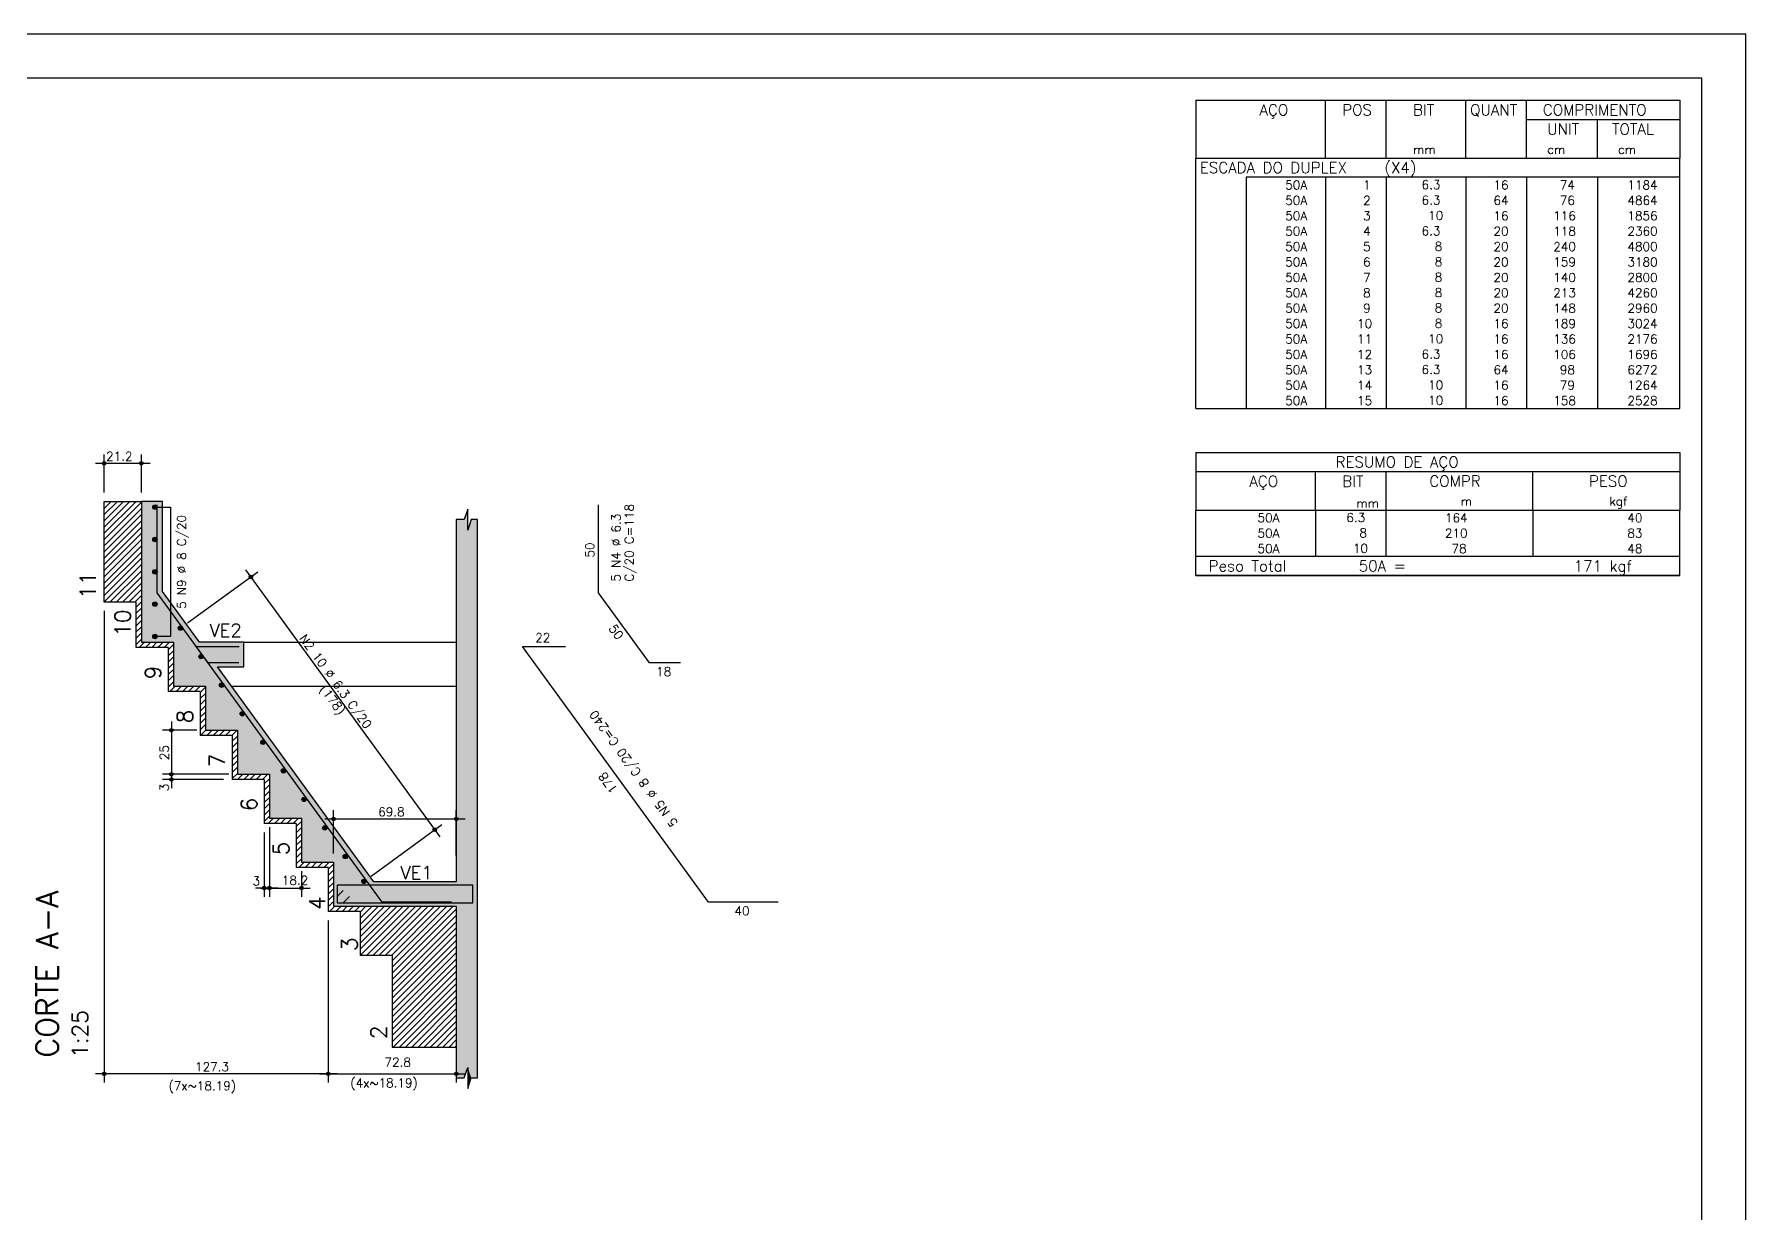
# Model space of a CAD drawing. Extents: x 0 to 84.1, y 0 to 59.4.
# Drawn here: x 45.21 to 84.1, y 32.62 to 59.4 of the extents above; entities that cross this region are included whole.
import ezdxf

# ---------------------------------------------------------------- set-up
doc = ezdxf.new("R2010")
doc.units = 0
doc.header["$MEASUREMENT"] = 0
for name, color, linetype in [('ARQ_FOLHA', 7, 'CONTINUOUS'), ('PENA_01', 1, 'CONTINUOUS'), ('PENA_02', 2, 'CONTINUOUS'), ('PENA_03', 3, 'CONTINUOUS'), ('PENA_05', 5, 'CONTINUOUS'), ('PENA_10', 253, 'CONTINUOUS')]:
    doc.layers.add(name, color=color, linetype=linetype)
doc.styles.get("Standard").update_dxf_attribs({"font": 'ROMANS.SHX'})

msp = doc.modelspace()

# ---------------------------------------------------------------- linework, layer by layer
at = {"layer": 'ARQ_FOLHA', "color": 1}
for points in [[(0, 0), (84.1, 0), (84.1, 59.4), (0, 59.4)], [(2.5, 1), (83.1, 1), (83.1, 58.4), (2.5, 58.4)]]:
    msp.add_lwpolyline(points, close=True, dxfattribs=at)
at = {"layer": 'PENA_01', "linetype": 'Continuous'}
for p, q in [((46.796, 48.986), (46.796, 49.851)), ((47.643, 48.986), (47.643, 49.851)), ((46.596, 49.651), (47.843, 49.651)), ((46.796, 48.062), (47.52, 48.786)), ((46.796, 48.203), (47.379, 48.786)), ((46.796, 48.344), (47.237, 48.786)), ((46.796, 48.486), (47.096, 48.786)), ((46.796, 48.627), (46.954, 48.786)), ((46.796, 48.769), (46.813, 48.786)), ((46.796, 46.498), (46.796, 48.786)), ((46.796, 48.786), (47.643, 48.786)), ((46.796, 47.92), (47.643, 48.768)), ((46.796, 47.779), (47.643, 48.626)), ((46.796, 47.637), (47.643, 48.485)), ((46.796, 47.496), (47.643, 48.343)), ((46.796, 47.354), (47.643, 48.202)), ((46.796, 47.213), (47.643, 48.061)), ((46.796, 47.072), (47.643, 47.919)), ((46.796, 46.93), (47.643, 47.778)), ((46.796, 46.789), (47.643, 47.636)), ((46.796, 46.647), (47.643, 47.495)), ((46.796, 46.506), (47.643, 47.354)), ((46.929, 46.498), (47.643, 47.212)), ((47.071, 46.498), (47.643, 47.071)), ((48.691, 46.025), (50.291, 47.189)), ((54.428, 41.164), (50.012, 47.233)), ((47.212, 46.498), (47.643, 46.929)), ((47.354, 46.498), (47.643, 46.788)), ((47.523, 46.498), (46.796, 46.498)), ((46.796, 46.298), (46.796, 35.58)), ((47.495, 46.498), (47.643, 46.646)), ((47.523, 46.385), (47.643, 46.505)), ((47.523, 45.467), (47.523, 46.498)), ((47.523, 46.244), (47.643, 46.364)), ((47.523, 46.102), (47.643, 46.222)), ((47.523, 45.961), (47.643, 46.081)), ((47.523, 45.819), (47.643, 45.939)), ((47.523, 45.678), (47.643, 45.798)), ((47.523, 45.536), (47.643, 45.656)), ((47.595, 45.467), (47.714, 45.586)), ((47.736, 45.467), (47.856, 45.586)), ((47.878, 45.467), (47.997, 45.586)), ((48.019, 45.467), (48.139, 45.586)), ((48.161, 45.467), (48.28, 45.586)), ((48.251, 45.416), (48.371, 45.536)), ((48.251, 45.467), (47.523, 45.467)), ((48.251, 45.467), (48.251, 44.467)), ((48.251, 45.274), (48.371, 45.394)), ((48.251, 45.133), (48.371, 45.253)), ((48.251, 44.991), (48.371, 45.111)), ((48.251, 44.85), (48.371, 44.97)), ((48.251, 44.708), (48.371, 44.828)), ((48.251, 44.567), (48.371, 44.687)), ((48.979, 44.467), (48.251, 44.467)), ((48.292, 44.467), (48.411, 44.586)), ((48.433, 44.467), (48.553, 44.586)), ((48.575, 44.467), (48.694, 44.586)), ((48.716, 44.467), (48.836, 44.586)), ((48.858, 44.467), (48.977, 44.586)), ((48.979, 44.446), (49.099, 44.566)), ((48.979, 44.467), (48.979, 43.467)), ((48.979, 44.305), (49.099, 44.425)), ((48.979, 44.163), (49.099, 44.283)), ((48.979, 44.022), (49.099, 44.142)), ((48.979, 43.88), (49.099, 44)), ((48.899, 43.586), (48.123, 43.586)), ((48.323, 43.786), (48.323, 42.386)), ((48.979, 43.739), (49.099, 43.859)), ((48.979, 43.598), (49.099, 43.718)), ((48.989, 43.467), (49.108, 43.586)), ((49.131, 43.467), (49.25, 43.586)), ((49.272, 43.467), (49.391, 43.586)), ((49.413, 43.467), (49.533, 43.586)), ((49.555, 43.467), (49.674, 43.586)), ((49.696, 43.467), (49.815, 43.586)), ((49.706, 43.467), (48.979, 43.467)), ((49.706, 43.467), (49.706, 42.467)), ((49.706, 43.335), (49.826, 43.455)), ((49.706, 43.194), (49.826, 43.314)), ((49.706, 43.052), (49.826, 43.172)), ((48.323, 42.786), (48.323, 42.267)), ((49.706, 42.911), (49.826, 43.031)), ((49.706, 42.77), (49.826, 42.89)), ((49.626, 42.586), (48.123, 42.586)), ((49.626, 42.586), (48.123, 42.586)), ((49.506, 42.467), (48.123, 42.467)), ((49.706, 42.628), (49.826, 42.748)), ((49.706, 42.487), (49.826, 42.607)), ((50.434, 42.467), (49.706, 42.467)), ((49.828, 42.467), (49.947, 42.586)), ((49.969, 42.467), (50.088, 42.586)), ((50.11, 42.467), (50.23, 42.586)), ((50.252, 42.467), (50.371, 42.586)), ((50.393, 42.467), (50.513, 42.586)), ((50.434, 42.366), (50.554, 42.486)), ((50.434, 42.467), (50.434, 41.467)), ((50.434, 42.224), (50.554, 42.344)), ((50.434, 42.083), (50.554, 42.203)), ((50.434, 41.942), (50.554, 42.062)), ((50.434, 41.8), (50.554, 41.92)), ((50.434, 41.659), (50.554, 41.779)), ((50.434, 41.517), (50.554, 41.637)), ((52.009, 40.786), (52.009, 41.771)), ((54.799, 40.738), (54.799, 41.771)), ((51.161, 41.467), (50.434, 41.467)), ((50.434, 41.267), (50.434, 39.802)), ((50.525, 41.467), (50.644, 41.586)), ((50.554, 41.386), (50.554, 39.802)), ((50.554, 41.386), (50.554, 39.802)), ((50.666, 41.467), (50.785, 41.586)), ((50.807, 41.467), (50.927, 41.586)), ((50.949, 41.467), (51.068, 41.586)), ((51.09, 41.467), (51.21, 41.586)), ((51.161, 41.396), (51.281, 41.516)), ((51.161, 41.467), (51.161, 40.467)), ((51.161, 41.255), (51.281, 41.375)), ((51.161, 41.113), (51.281, 41.233)), ((51.809, 41.571), (54.999, 41.571)), ((52.86, 40.27), (54.472, 41.443)), ((51.161, 40.972), (51.281, 41.092)), ((51.161, 40.831), (51.281, 40.951)), ((51.161, 40.689), (51.281, 40.809)), ((51.161, 40.548), (51.281, 40.668)), ((51.889, 40.467), (51.161, 40.467)), ((51.222, 40.467), (51.341, 40.586)), ((51.363, 40.467), (51.482, 40.586)), ((51.505, 40.467), (51.624, 40.586)), ((51.646, 40.467), (51.765, 40.586)), ((51.787, 40.467), (51.907, 40.586)), ((51.889, 40.427), (52.009, 40.547)), ((51.889, 40.467), (51.889, 39.467)), ((51.281, 40.386), (51.281, 39.802)), ((51.889, 40.285), (52.009, 40.405)), ((51.889, 40.144), (52.009, 40.264)), ((51.889, 40.003), (52.009, 40.123)), ((50.754, 40.002), (50.234, 40.002)), ((50.354, 40.002), (51.481, 40.002)), ((51.889, 39.861), (52.009, 39.981)), ((51.889, 39.72), (52.009, 39.84)), ((51.889, 39.578), (52.009, 39.698)), ((52.617, 39.467), (51.889, 39.467)), ((51.919, 39.467), (52.038, 39.586)), ((52.06, 39.467), (52.179, 39.586)), ((52.202, 39.467), (52.321, 39.586)), ((52.343, 39.467), (52.462, 39.586)), ((52.484, 39.467), (52.604, 39.586)), ((52.617, 38.467), (53.735, 39.586)), ((52.617, 38.609), (53.594, 39.586)), ((52.617, 38.75), (53.452, 39.586)), ((52.617, 38.892), (53.311, 39.586)), ((52.617, 39.033), (53.169, 39.586)), ((52.617, 39.175), (53.028, 39.586)), ((52.617, 39.316), (52.887, 39.586)), ((52.617, 39.457), (52.745, 39.586)), ((52.617, 39.467), (52.617, 38.467)), ((52.757, 38.467), (53.876, 39.586)), ((52.899, 38.467), (54.018, 39.586)), ((53.04, 38.467), (54.159, 39.586)), ((53.181, 38.467), (54.301, 39.586)), ((53.323, 38.467), (54.442, 39.586)), ((53.344, 38.205), (54.725, 39.586)), ((53.344, 38.347), (54.584, 39.586)), ((53.344, 38.064), (54.799, 39.519)), ((53.344, 37.922), (54.799, 39.377)), ((51.889, 39.267), (51.889, 35.58)), ((51.889, 39.267), (51.889, 35.58)), ((53.344, 37.781), (54.799, 39.236)), ((53.344, 37.639), (54.799, 39.095)), ((53.344, 37.498), (54.799, 38.953)), ((53.344, 37.357), (54.799, 38.812)), ((53.344, 37.215), (54.799, 38.67)), ((53.344, 37.074), (54.799, 38.529)), ((53.344, 38.467), (52.617, 38.467)), ((53.344, 38.467), (53.344, 36.386)), ((53.344, 38.467), (53.344, 37.467)), ((53.344, 36.932), (54.799, 38.388)), ((53.344, 36.791), (54.799, 38.246)), ((53.344, 36.649), (54.799, 38.105)), ((53.344, 36.508), (54.799, 37.963)), ((53.364, 36.386), (54.799, 37.822)), ((54.799, 38.034), (54.799, 35.58)), ((53.505, 36.386), (54.799, 37.68)), ((53.646, 36.386), (54.799, 37.539)), ((53.788, 36.386), (54.799, 37.398)), ((53.929, 36.386), (54.799, 37.256)), ((54.071, 36.386), (54.799, 37.115)), ((54.212, 36.386), (54.799, 36.973)), ((54.353, 36.386), (54.799, 36.832)), ((54.495, 36.386), (54.799, 36.69)), ((53.344, 36.386), (54.799, 36.386)), ((54.636, 36.386), (54.799, 36.549)), ((54.778, 36.386), (54.799, 36.408)), ((52.089, 35.78), (46.596, 35.78)), ((51.689, 35.78), (54.999, 35.78))]:
    msp.add_line(p, q, dxfattribs=at)
msp.add_lwpolyline([(54.799, 48.373), (54.799, 40.146), (52.923, 40.146), (49.372, 45.027), (49.971, 45.027), (49.971, 45.587), (48.964, 45.587), (48.123, 46.742), (48.123, 48.786), (47.643, 48.786), (47.643, 46.586), (47.643, 45.586), (48.371, 45.586), (48.371, 44.586), (49.099, 44.586), (49.099, 43.586), (49.826, 43.586), (49.826, 42.586), (50.554, 42.586), (50.554, 41.586), (51.281, 41.586), (51.281, 40.586), (52.009, 40.586), (52.009, 39.586), (54.799, 39.586), (54.799, 35.687), (54.979, 35.687), (55.059, 35.927), (55.059, 35.447), (55.139, 35.687), (55.279, 35.687), (55.279, 48.373), (55.139, 48.373), (55.059, 48.133), (55.059, 48.613), (54.979, 48.373), (54.799, 48.373)], dxfattribs=at)
at = {"layer": 'PENA_02', "linetype": 'Continuous'}
for p, q in [((71.6, 57.9), (71.6, 56.587)), ((71.6, 57.9), (82.6, 57.9)), ((74.55, 56.587), (74.55, 57.9)), ((75.93, 56.587), (75.93, 57.9)), ((77.74, 56.587), (77.74, 57.9)), ((79.12, 56.587), (79.12, 57.9)), ((82.6, 57.9), (82.6, 56.587)), ((79.12, 57.462), (82.6, 57.462)), ((80.73, 56.587), (80.73, 57.462)), ((71.6, 56.587), (82.6, 56.587)), ((71.6, 56.15), (71.6, 56.587)), ((71.6, 56.587), (82.6, 56.587)), ((82.6, 56.15), (82.6, 56.587)), ((71.6, 55.8), (71.6, 56.15)), ((82.6, 56.15), (72.75, 56.15)), ((72.75, 56.15), (72.75, 55.8)), ((74.55, 56.15), (74.55, 55.8)), ((75.93, 56.15), (75.93, 55.8)), ((77.74, 56.15), (77.74, 55.8)), ((79.12, 56.15), (79.12, 55.8)), ((80.73, 56.15), (80.73, 55.8)), ((82.6, 55.8), (82.6, 56.15)), ((71.6, 55.45), (71.6, 55.8)), ((72.75, 55.8), (72.75, 55.45)), ((74.55, 55.8), (74.55, 55.45)), ((75.93, 55.8), (75.93, 55.45)), ((77.74, 55.8), (77.74, 55.45)), ((79.12, 55.8), (79.12, 55.45)), ((80.73, 55.8), (80.73, 55.45)), ((82.6, 55.45), (82.6, 55.8)), ((71.6, 55.1), (71.6, 55.45)), ((72.75, 55.45), (72.75, 55.1)), ((74.55, 55.45), (74.55, 55.1)), ((75.93, 55.45), (75.93, 55.1)), ((77.74, 55.45), (77.74, 55.1)), ((79.12, 55.45), (79.12, 55.1)), ((80.73, 55.45), (80.73, 55.1)), ((82.6, 55.1), (82.6, 55.45)), ((71.6, 54.75), (71.6, 55.1)), ((72.75, 55.1), (72.75, 54.75)), ((74.55, 55.1), (74.55, 54.75)), ((75.93, 55.1), (75.93, 54.75)), ((77.74, 55.1), (77.74, 54.75)), ((79.12, 55.1), (79.12, 54.75)), ((80.73, 55.1), (80.73, 54.75)), ((82.6, 54.75), (82.6, 55.1)), ((71.6, 54.4), (71.6, 54.75)), ((72.75, 54.75), (72.75, 54.4)), ((74.55, 54.75), (74.55, 54.4)), ((75.93, 54.75), (75.93, 54.4)), ((77.74, 54.75), (77.74, 54.4)), ((79.12, 54.75), (79.12, 54.4)), ((80.73, 54.75), (80.73, 54.4)), ((82.6, 54.4), (82.6, 54.75)), ((71.6, 54.05), (71.6, 54.4)), ((72.75, 54.4), (72.75, 54.05)), ((74.55, 54.4), (74.55, 54.05)), ((75.93, 54.4), (75.93, 54.05)), ((77.74, 54.4), (77.74, 54.05)), ((79.12, 54.4), (79.12, 54.05)), ((80.73, 54.4), (80.73, 54.05)), ((82.6, 54.05), (82.6, 54.4)), ((71.6, 53.7), (71.6, 54.05)), ((71.6, 53.35), (71.6, 53.7)), ((72.75, 54.05), (72.75, 53.7)), ((72.75, 53.7), (72.75, 53.35)), ((74.55, 54.05), (74.55, 53.7)), ((74.55, 53.7), (74.55, 53.35)), ((75.93, 54.05), (75.93, 53.7)), ((75.93, 53.7), (75.93, 53.35)), ((77.74, 54.05), (77.74, 53.7)), ((77.74, 53.7), (77.74, 53.35)), ((79.12, 54.05), (79.12, 53.7)), ((79.12, 53.7), (79.12, 53.35)), ((80.73, 54.05), (80.73, 53.7)), ((80.73, 53.7), (80.73, 53.35)), ((82.6, 53.7), (82.6, 54.05)), ((82.6, 53.35), (82.6, 53.7)), ((71.6, 53), (71.6, 53.35)), ((72.75, 53.35), (72.75, 53)), ((74.55, 53.35), (74.55, 53)), ((75.93, 53.35), (75.93, 53)), ((77.74, 53.35), (77.74, 53)), ((79.12, 53.35), (79.12, 53)), ((80.73, 53.35), (80.73, 53)), ((82.6, 53), (82.6, 53.35)), ((71.6, 52.65), (71.6, 53)), ((72.75, 53), (72.75, 52.65)), ((74.55, 53), (74.55, 52.65)), ((75.93, 53), (75.93, 52.65)), ((77.74, 53), (77.74, 52.65)), ((79.12, 53), (79.12, 52.65)), ((80.73, 53), (80.73, 52.65)), ((82.6, 52.65), (82.6, 53)), ((71.6, 52.3), (71.6, 52.65)), ((72.75, 52.65), (72.75, 52.3)), ((74.55, 52.65), (74.55, 52.3)), ((75.93, 52.65), (75.93, 52.3)), ((77.74, 52.65), (77.74, 52.3)), ((79.12, 52.65), (79.12, 52.3)), ((80.73, 52.65), (80.73, 52.3)), ((82.6, 52.3), (82.6, 52.65)), ((71.6, 51.95), (71.6, 52.3)), ((72.75, 52.3), (72.75, 51.95)), ((74.55, 52.3), (74.55, 51.95)), ((75.93, 52.3), (75.93, 51.95)), ((77.74, 52.3), (77.74, 51.95)), ((79.12, 52.3), (79.12, 51.95)), ((80.73, 52.3), (80.73, 51.95)), ((82.6, 51.95), (82.6, 52.3)), ((71.6, 51.6), (71.6, 51.95)), ((72.75, 51.95), (72.75, 51.6)), ((74.55, 51.95), (74.55, 51.6)), ((75.93, 51.95), (75.93, 51.6)), ((77.74, 51.95), (77.74, 51.6)), ((79.12, 51.95), (79.12, 51.6)), ((80.73, 51.95), (80.73, 51.6)), ((82.6, 51.6), (82.6, 51.95)), ((71.6, 51.25), (71.6, 51.6)), ((72.75, 51.6), (72.75, 51.25)), ((74.55, 51.6), (74.55, 51.25)), ((75.93, 51.6), (75.93, 51.25)), ((77.74, 51.6), (77.74, 51.25)), ((79.12, 51.6), (79.12, 51.25)), ((80.73, 51.6), (80.73, 51.25)), ((82.6, 51.25), (82.6, 51.6)), ((71.6, 50.9), (71.6, 51.25)), ((72.75, 51.25), (72.75, 50.9)), ((74.55, 51.25), (74.55, 50.9)), ((75.93, 51.25), (75.93, 50.9)), ((77.74, 51.25), (77.74, 50.9)), ((79.12, 51.25), (79.12, 50.9)), ((80.73, 51.25), (80.73, 50.9)), ((82.6, 50.9), (82.6, 51.25)), ((71.6, 50.9), (82.6, 50.9)), ((71.6, 49.9), (71.6, 48.588)), ((71.6, 49.9), (82.6, 49.9)), ((82.6, 49.9), (82.6, 48.588)), ((71.6, 49.463), (82.6, 49.463)), ((74.32, 48.588), (74.32, 49.463)), ((75.93, 48.588), (75.93, 49.463)), ((79.265, 48.588), (79.265, 49.463)), ((71.6, 48.588), (82.6, 48.588)), ((71.6, 48.238), (71.6, 48.588)), ((71.6, 47.888), (71.6, 48.238)), ((74.32, 48.588), (74.32, 48.238)), ((74.32, 48.238), (74.32, 47.888)), ((75.93, 48.238), (75.93, 48.588)), ((75.93, 47.888), (75.93, 48.238)), ((79.265, 48.588), (79.265, 48.238)), ((79.265, 48.238), (79.265, 47.888)), ((82.6, 48.238), (82.6, 48.588)), ((82.6, 47.888), (82.6, 48.238)), ((71.6, 47.538), (71.6, 47.888)), ((74.32, 47.888), (74.32, 47.538)), ((75.93, 47.538), (75.93, 47.888)), ((79.265, 47.888), (79.265, 47.538)), ((82.6, 47.538), (82.6, 47.888)), ((71.6, 47.538), (82.6, 47.538)), ((71.6, 47.1), (71.6, 47.538)), ((71.6, 47.538), (82.6, 47.538)), ((82.6, 47.1), (82.6, 47.538)), ((82.6, 47.1), (71.6, 47.1)), ((71.6, 47.1), (82.6, 47.1)), ((49.971, 45.587), (54.799, 45.587)), ((49.692, 44.586), (54.799, 44.586))]:
    msp.add_line(p, q, dxfattribs=at)
msp.add_lwpolyline([(0, 0), (84.1, 0), (84.1, 59.4), (0, 59.4), (0, 0)], dxfattribs=at)
msp.add_lwpolyline([(0, 0), (84.1, 0), (84.1, 59.4), (0, 59.4), (0, 0)], dxfattribs=at)
for centre, radius in [((46.796, 49.651), 0.04), ((46.796, 49.651), 0.02), ((47.643, 49.651), 0.04), ((47.643, 49.651), 0.02), ((50.13, 47.071), 0.0416), ((50.13, 47.071), 0.0208), ((48.323, 43.586), 0.04), ((48.323, 43.586), 0.02), ((48.323, 42.586), 0.04), ((48.323, 42.586), 0.04), ((48.323, 42.467), 0.04), ((48.323, 42.586), 0.02), ((48.323, 42.586), 0.02), ((48.323, 42.467), 0.02), ((52.009, 41.571), 0.04), ((52.009, 41.571), 0.02), ((54.31, 41.325), 0.0416), ((54.31, 41.325), 0.0208), ((54.799, 41.571), 0.04), ((54.799, 41.571), 0.02), ((50.434, 40.002), 0.04), ((50.434, 40.002), 0.02), ((50.554, 40.002), 0.04), ((50.554, 40.002), 0.04), ((50.554, 40.002), 0.02), ((50.554, 40.002), 0.02), ((51.281, 40.002), 0.04), ((51.281, 40.002), 0.02), ((46.796, 35.78), 0.04), ((46.796, 35.78), 0.02), ((51.889, 35.78), 0.04), ((51.889, 35.78), 0.04), ((51.889, 35.78), 0.02), ((51.889, 35.78), 0.02), ((54.799, 35.78), 0.04), ((54.799, 35.78), 0.02)]:
    msp.add_circle(centre, radius, dxfattribs=at)
at = {"layer": 'PENA_03', "linetype": 'Continuous'}
for p, q in [((47.949, 48.656), (48.306, 48.656)), ((48.306, 48.656), (48.306, 45.716)), ((48.306, 45.716), (47.949, 45.716))]:
    msp.add_line(p, q, dxfattribs=at)
for centre in [(47.949, 48.656), (47.949, 47.921), (47.949, 47.186), (47.949, 46.451), (48.53, 45.907), (47.949, 45.716), (48.998, 45.259), (49.466, 44.61), (49.935, 43.962), (50.403, 43.313), (50.872, 42.665), (51.34, 42.016), (51.809, 41.368), (52.277, 40.719), (52.698, 40.153)]:
    msp.add_circle(centre, 0.05, dxfattribs=at)
for points in [[(47.999, 48.656), (47.924, 48.699), (47.902, 48.673)], [(47.999, 48.656), (47.902, 48.673), (47.902, 48.639)], [(47.999, 48.656), (47.902, 48.639), (47.924, 48.613)], [(47.999, 48.656), (47.957, 48.705), (47.924, 48.699)], [(47.999, 48.656), (47.924, 48.613), (47.957, 48.607)], [(47.999, 48.656), (47.987, 48.688), (47.957, 48.705)], [(47.999, 48.656), (47.957, 48.607), (47.987, 48.624)], [(47.999, 48.656), (47.987, 48.624), (47.999, 48.656)], [(47.999, 47.921), (47.924, 47.964), (47.902, 47.938)], [(47.999, 47.921), (47.902, 47.938), (47.902, 47.904)], [(47.999, 47.921), (47.902, 47.904), (47.924, 47.878)], [(47.999, 47.921), (47.957, 47.97), (47.924, 47.964)], [(47.999, 47.921), (47.924, 47.878), (47.957, 47.872)], [(47.999, 47.921), (47.987, 47.953), (47.957, 47.97)], [(47.999, 47.921), (47.957, 47.872), (47.987, 47.889)], [(47.999, 47.921), (47.987, 47.889), (47.999, 47.921)], [(47.999, 47.186), (47.924, 47.229), (47.902, 47.203)], [(47.999, 47.186), (47.902, 47.203), (47.902, 47.169)], [(47.999, 47.186), (47.902, 47.169), (47.924, 47.143)], [(47.999, 47.186), (47.957, 47.235), (47.924, 47.229)], [(47.999, 47.186), (47.924, 47.143), (47.957, 47.137)], [(47.999, 47.186), (47.987, 47.218), (47.957, 47.235)], [(47.999, 47.186), (47.957, 47.137), (47.987, 47.154)], [(47.999, 47.186), (47.987, 47.154), (47.999, 47.186)], [(47.999, 46.451), (47.924, 46.494), (47.902, 46.468)], [(47.999, 46.451), (47.902, 46.468), (47.902, 46.434)], [(47.999, 46.451), (47.902, 46.434), (47.924, 46.408)], [(47.999, 46.451), (47.957, 46.5), (47.924, 46.494)], [(47.999, 46.451), (47.924, 46.408), (47.957, 46.402)], [(47.999, 46.451), (47.987, 46.483), (47.957, 46.5)], [(47.999, 46.451), (47.957, 46.402), (47.987, 46.419)], [(47.999, 46.451), (47.987, 46.419), (47.999, 46.451)], [(48.58, 45.907), (48.505, 45.95), (48.483, 45.924)], [(48.58, 45.907), (48.483, 45.924), (48.483, 45.89)], [(48.58, 45.907), (48.483, 45.89), (48.505, 45.864)], [(48.58, 45.907), (48.538, 45.956), (48.505, 45.95)], [(48.58, 45.907), (48.505, 45.864), (48.538, 45.858)], [(48.58, 45.907), (48.568, 45.939), (48.538, 45.956)], [(48.58, 45.907), (48.538, 45.858), (48.568, 45.875)], [(48.58, 45.907), (48.568, 45.875), (48.58, 45.907)], [(47.999, 45.716), (47.924, 45.759), (47.902, 45.733)], [(47.999, 45.716), (47.902, 45.733), (47.902, 45.699)], [(47.999, 45.716), (47.902, 45.699), (47.924, 45.673)], [(47.999, 45.716), (47.957, 45.765), (47.924, 45.759)], [(47.999, 45.716), (47.924, 45.673), (47.957, 45.667)], [(47.999, 45.716), (47.987, 45.748), (47.957, 45.765)], [(47.999, 45.716), (47.957, 45.667), (47.987, 45.684)], [(47.999, 45.716), (47.987, 45.684), (47.999, 45.716)], [(49.048, 45.259), (48.973, 45.302), (48.951, 45.276)], [(49.048, 45.259), (48.951, 45.276), (48.951, 45.242)], [(49.048, 45.259), (48.951, 45.242), (48.973, 45.215)], [(49.048, 45.259), (49.007, 45.308), (48.973, 45.302)], [(49.048, 45.259), (48.973, 45.215), (49.007, 45.209)], [(49.048, 45.259), (49.036, 45.291), (49.007, 45.308)], [(49.048, 45.259), (49.007, 45.209), (49.036, 45.226)], [(49.048, 45.259), (49.036, 45.226), (49.048, 45.259)], [(49.516, 44.61), (49.441, 44.653), (49.419, 44.627)], [(49.516, 44.61), (49.419, 44.627), (49.419, 44.593)], [(49.516, 44.61), (49.419, 44.593), (49.441, 44.567)], [(49.516, 44.61), (49.475, 44.659), (49.441, 44.653)], [(49.516, 44.61), (49.441, 44.567), (49.475, 44.561)], [(49.516, 44.61), (49.505, 44.642), (49.475, 44.659)], [(49.516, 44.61), (49.475, 44.561), (49.505, 44.578)], [(49.516, 44.61), (49.505, 44.578), (49.516, 44.61)], [(49.985, 43.962), (49.91, 44.005), (49.888, 43.979)], [(49.985, 43.962), (49.888, 43.979), (49.888, 43.945)], [(49.985, 43.962), (49.888, 43.945), (49.91, 43.918)], [(49.985, 43.962), (49.944, 44.011), (49.91, 44.005)], [(49.985, 43.962), (49.91, 43.918), (49.944, 43.912)], [(49.985, 43.962), (49.973, 43.994), (49.944, 44.011)], [(49.985, 43.962), (49.944, 43.912), (49.973, 43.929)], [(49.985, 43.962), (49.973, 43.929), (49.985, 43.962)], [(50.453, 43.313), (50.378, 43.356), (50.356, 43.33)], [(50.453, 43.313), (50.356, 43.33), (50.356, 43.296)], [(50.453, 43.313), (50.356, 43.296), (50.378, 43.27)], [(50.453, 43.313), (50.412, 43.362), (50.378, 43.356)], [(50.453, 43.313), (50.378, 43.27), (50.412, 43.264)], [(50.453, 43.313), (50.442, 43.345), (50.412, 43.362)], [(50.453, 43.313), (50.412, 43.264), (50.442, 43.281)], [(50.453, 43.313), (50.442, 43.281), (50.453, 43.313)], [(50.922, 42.665), (50.847, 42.708), (50.825, 42.682)], [(50.922, 42.665), (50.825, 42.682), (50.825, 42.648)], [(50.922, 42.665), (50.825, 42.648), (50.847, 42.621)], [(50.922, 42.665), (50.88, 42.714), (50.847, 42.708)], [(50.922, 42.665), (50.847, 42.621), (50.88, 42.615)], [(50.922, 42.665), (50.91, 42.697), (50.88, 42.714)], [(50.922, 42.665), (50.88, 42.615), (50.91, 42.632)], [(50.922, 42.665), (50.91, 42.632), (50.922, 42.665)], [(51.39, 42.016), (51.315, 42.059), (51.293, 42.033)], [(51.39, 42.016), (51.293, 42.033), (51.293, 41.999)], [(51.39, 42.016), (51.293, 41.999), (51.315, 41.973)], [(51.39, 42.016), (51.349, 42.065), (51.315, 42.059)], [(51.39, 42.016), (51.315, 41.973), (51.349, 41.967)], [(51.39, 42.016), (51.379, 42.048), (51.349, 42.065)], [(51.39, 42.016), (51.349, 41.967), (51.379, 41.984)], [(51.39, 42.016), (51.379, 41.984), (51.39, 42.016)], [(51.859, 41.368), (51.784, 41.411), (51.762, 41.385)], [(51.859, 41.368), (51.762, 41.385), (51.762, 41.35)], [(51.859, 41.368), (51.762, 41.35), (51.784, 41.324)], [(51.859, 41.368), (51.817, 41.417), (51.784, 41.411)], [(51.859, 41.368), (51.784, 41.324), (51.817, 41.318)], [(51.859, 41.368), (51.847, 41.4), (51.817, 41.417)], [(51.859, 41.368), (51.817, 41.318), (51.847, 41.335)], [(51.859, 41.368), (51.847, 41.335), (51.859, 41.368)], [(52.327, 40.719), (52.252, 40.762), (52.23, 40.736)], [(52.327, 40.719), (52.23, 40.736), (52.23, 40.702)], [(52.327, 40.719), (52.23, 40.702), (52.252, 40.676)], [(52.327, 40.719), (52.286, 40.768), (52.252, 40.762)], [(52.327, 40.719), (52.252, 40.676), (52.286, 40.67)], [(52.327, 40.719), (52.315, 40.751), (52.286, 40.768)], [(52.327, 40.719), (52.286, 40.67), (52.315, 40.687)], [(52.327, 40.719), (52.315, 40.687), (52.327, 40.719)], [(52.748, 40.153), (52.673, 40.196), (52.651, 40.17)], [(52.748, 40.153), (52.651, 40.17), (52.651, 40.135)], [(52.748, 40.153), (52.651, 40.135), (52.673, 40.109)], [(52.748, 40.153), (52.707, 40.202), (52.673, 40.196)], [(52.748, 40.153), (52.673, 40.109), (52.707, 40.103)], [(52.748, 40.153), (52.737, 40.185), (52.707, 40.202)], [(52.748, 40.153), (52.707, 40.103), (52.737, 40.12)], [(52.748, 40.153), (52.737, 40.12), (52.748, 40.153)]]:
    msp.add_solid(points, dxfattribs=at)
at = {"layer": 'PENA_05', "linetype": 'Continuous'}
for p, q in [((47.999, 46.712), (47.999, 48.706)), ((58.031, 46.712), (58.031, 48.706)), ((49.158, 45.119), (47.999, 46.712)), ((59.19, 45.119), (58.031, 46.712)), ((53.114, 39.682), (48.887, 45.491)), ((48.887, 45.491), (49.863, 45.491)), ((49.859, 45.119), (49.158, 45.119)), ((60.531, 39.682), (56.304, 45.491)), ((56.304, 45.491), (57.28, 45.491)), ((59.891, 45.119), (59.19, 45.119)), ((55.177, 40.066), (52.089, 40.066)), ((52.089, 40.066), (52.089, 39.666)), ((55.177, 39.666), (55.177, 40.066)), ((52.229, 39.946), (52.089, 39.806)), ((52.089, 39.806), (52.089, 39.666)), ((52.229, 39.666), (52.369, 39.806)), ((54.691, 39.682), (53.114, 39.682)), ((62.109, 39.682), (60.531, 39.682)), ((52.089, 39.666), (55.177, 39.666)), ((52.089, 39.666), (52.229, 39.666))]:
    msp.add_line(p, q, dxfattribs=at)
at = {"layer": 'PENA_10', "linetype": 'Continuous'}
for points in [[(48.123, 46.742), (48.123, 48.786), (47.643, 45.586)], [(47.643, 45.586), (48.123, 48.786), (47.643, 48.786)], [(47.643, 48.786), (47.643, 46.586), (47.643, 45.586)], [(54.799, 40.146), (54.979, 35.687), (54.979, 48.373)], [(54.979, 48.373), (54.799, 48.373), (54.799, 40.146)], [(54.979, 48.373), (55.059, 35.927), (55.059, 48.613)], [(54.979, 35.687), (55.059, 35.927), (54.979, 48.373)], [(55.059, 48.613), (55.059, 48.133), (55.059, 35.927)], [(55.139, 35.687), (55.139, 48.373), (55.059, 48.133)], [(55.279, 35.687), (55.139, 48.373), (55.139, 35.687)], [(55.279, 35.687), (55.279, 48.373), (55.139, 48.373)], [(55.139, 35.687), (55.059, 48.133), (55.059, 35.927)], [(48.371, 45.586), (48.123, 46.742), (47.643, 45.586)], [(48.964, 45.587), (48.123, 46.742), (48.371, 45.586)], [(49.099, 44.586), (48.964, 45.587), (48.371, 45.586)], [(48.371, 45.586), (48.371, 44.586), (49.099, 44.586)], [(49.372, 45.027), (48.964, 45.587), (49.099, 44.586)], [(48.964, 45.587), (49.372, 45.027), (49.971, 45.587)], [(49.372, 45.027), (49.971, 45.027), (49.971, 45.587)], [(49.826, 43.586), (49.372, 45.027), (49.099, 44.586)], [(52.923, 40.146), (49.372, 45.027), (49.826, 43.586)], [(49.099, 44.586), (49.099, 43.586), (49.826, 43.586)], [(50.554, 42.586), (52.923, 40.146), (49.826, 43.586)], [(49.826, 43.586), (49.826, 42.586), (50.554, 42.586)], [(50.554, 41.586), (51.281, 41.586), (50.554, 42.586)], [(51.281, 41.586), (52.923, 40.146), (50.554, 42.586)], [(51.281, 41.586), (52.009, 40.586), (52.923, 40.146)], [(51.281, 41.586), (51.281, 40.586), (52.009, 40.586)], [(52.009, 40.586), (52.009, 39.586), (52.923, 40.146)], [(52.009, 39.586), (54.799, 39.586), (52.923, 40.146)], [(54.799, 39.586), (54.799, 40.146), (52.923, 40.146)], [(54.799, 39.586), (54.799, 35.687), (54.799, 40.146)], [(54.799, 35.687), (54.979, 35.687), (54.799, 40.146)], [(55.059, 35.927), (55.059, 35.447), (55.139, 35.687)]]:
    msp.add_solid(points, dxfattribs=at)

# ---------------------------------------------------------------- texts
at = {"layer": 'PENA_02', "linetype": 'Continuous'}
for s, height, p in [('AÇO', 0.25, (73.05, 57.556)), ('POS', 0.25, (74.93, 57.556)), ('BIT', 0.25, (76.54, 57.556)), ('QUANT', 0.25, (77.836, 57.556)), ('COMPRIMENTO', 0.25, (79.489, 57.556)), ('UNIT', 0.25, (79.587, 57.119)), ('TOTAL', 0.25, (81.059, 57.119)), ('mm', 0.2, (76.54, 56.681)), ('cm', 0.2, (79.587, 56.681)), ('cm', 0.2, (81.197, 56.681)), ('ESCADA DO DUPLEX   (X4)', 0.25, (71.696, 56.244)), ('     50A', 0.2, (72.89, 55.875)), ('  1', 0.2, (75.13, 55.875)), ('    6.3', 0.2, (76.137, 55.881)), ('   16', 0.2, (77.92, 55.875)), ('     74', 0.2, (79.13, 55.875)), ('   1184', 0.2, (80.964, 55.875)), ('     50A', 0.2, (72.89, 55.525)), ('  2', 0.2, (75.13, 55.525)), ('    6.3', 0.2, (76.137, 55.531)), ('   64', 0.2, (77.92, 55.525)), ('     76', 0.2, (79.13, 55.525)), ('   4864', 0.2, (80.964, 55.525)), ('     50A', 0.2, (72.89, 55.175)), ('  3', 0.2, (75.13, 55.175)), ('     10', 0.2, (76.137, 55.181)), ('   16', 0.2, (77.92, 55.175)), ('    116', 0.2, (79.13, 55.175)), ('   1856', 0.2, (80.964, 55.175)), ('     50A', 0.2, (72.89, 54.825)), ('  4', 0.2, (75.13, 54.825)), ('    6.3', 0.2, (76.137, 54.831)), ('   20', 0.2, (77.92, 54.825)), ('    118', 0.2, (79.13, 54.825)), ('   2360', 0.2, (80.964, 54.825)), ('     50A', 0.2, (72.89, 54.475)), ('  5', 0.2, (75.13, 54.475)), ('      8', 0.2, (76.137, 54.481)), ('   20', 0.2, (77.92, 54.475)), ('    240', 0.2, (79.13, 54.475)), ('   4800', 0.2, (80.964, 54.475)), ('     50A', 0.2, (72.89, 54.125)), ('  6', 0.2, (75.13, 54.125)), ('      8', 0.2, (76.137, 54.131)), ('   20', 0.2, (77.92, 54.125)), ('    159', 0.2, (79.13, 54.125)), ('   3180', 0.2, (80.964, 54.125)), ('     50A', 0.2, (72.89, 53.775)), ('  7', 0.2, (75.13, 53.775)), ('      8', 0.2, (76.137, 53.781)), ('   20', 0.2, (77.92, 53.775)), ('    140', 0.2, (79.13, 53.775)), ('   2800', 0.2, (80.964, 53.775)), ('     50A', 0.2, (72.89, 53.425)), ('  8', 0.2, (75.13, 53.425)), ('      8', 0.2, (76.137, 53.431)), ('   20', 0.2, (77.92, 53.425)), ('    213', 0.2, (79.13, 53.425)), ('   4260', 0.2, (80.964, 53.425)), ('     50A', 0.2, (72.89, 53.075)), ('     50A', 0.2, (72.89, 52.725)), (' 10', 0.2, (75.13, 52.725)), ('  9', 0.2, (75.13, 53.075)), ('      8', 0.2, (76.137, 53.081)), ('      8', 0.2, (76.137, 52.731)), ('   20', 0.2, (77.92, 53.075)), ('   16', 0.2, (77.92, 52.725)), ('    148', 0.2, (79.13, 53.075)), ('    189', 0.2, (79.13, 52.725)), ('   2960', 0.2, (80.964, 53.075)), ('   3024', 0.2, (80.964, 52.725)), ('     50A', 0.2, (72.89, 52.375)), (' 11', 0.2, (75.13, 52.375)), ('     10', 0.2, (76.137, 52.381)), ('   16', 0.2, (77.92, 52.375)), ('    136', 0.2, (79.13, 52.375)), ('   2176', 0.2, (80.964, 52.375)), ('     50A', 0.2, (72.89, 52.025)), (' 12', 0.2, (75.13, 52.025)), ('    6.3', 0.2, (76.137, 52.031)), ('   16', 0.2, (77.92, 52.025)), ('    106', 0.2, (79.13, 52.025)), ('   1696', 0.2, (80.964, 52.025)), ('     50A', 0.2, (72.89, 51.675)), (' 13', 0.2, (75.13, 51.675)), ('    6.3', 0.2, (76.137, 51.681)), ('   64', 0.2, (77.92, 51.675)), ('     98', 0.2, (79.13, 51.675)), ('   6272', 0.2, (80.964, 51.675)), ('     50A', 0.2, (72.89, 51.325)), (' 14', 0.2, (75.13, 51.325)), ('     10', 0.2, (76.137, 51.331)), ('   16', 0.2, (77.92, 51.325)), ('     79', 0.2, (79.13, 51.325)), ('   1264', 0.2, (80.964, 51.325)), ('     50A', 0.2, (72.89, 50.975)), (' 15', 0.2, (75.13, 50.975)), ('     10', 0.2, (76.137, 50.981)), ('   16', 0.2, (77.92, 50.975)), ('    158', 0.2, (79.13, 50.975)), ('   2528', 0.2, (80.964, 50.975)), ('RESUMO DE AÇO', 0.25, (74.78, 49.556)), ('AÇO', 0.25, (72.82, 49.119)), ('BIT', 0.25, (74.93, 49.119)), ('COMPR', 0.25, (76.909, 49.122)), ('PESO', 0.25, (80.538, 49.122)), ('mm', 0.2, (75.251, 48.645)), ('m', 0.2, (77.623, 48.691)), ('kgf', 0.2, (81.001, 48.691)), ('     50A', 0.2, (72.26, 48.313)), ('    6.3', 0.2, (74.427, 48.319)), ('    164', 0.2, (76.668, 48.313)), ('      40', 0.2, (80.515, 48.313)), ('     50A', 0.2, (72.26, 47.963)), ('      8', 0.2, (74.427, 47.969)), ('    210', 0.2, (76.668, 47.963)), ('      83', 0.2, (80.515, 47.963)), ('     50A', 0.2, (72.26, 47.613)), ('     10', 0.2, (74.427, 47.619)), ('     78', 0.2, (76.668, 47.613)), ('      48', 0.2, (80.515, 47.613)), ('Peso Total        50A =', 0.25, (71.893, 47.194)), ('     171 kgf', 0.25, (79.257, 47.194))]:
    msp.add_text(s, height=height, dxfattribs=at).set_placement(p)
at = {"layer": 'PENA_03', "linetype": 'Continuous'}
for s, height, p in [('21.2', 0.2, (46.84, 49.711)), ('VE2', 0.3, (49.189, 45.707)), ('22', 0.2, (56.592, 45.591)), ('18', 0.2, (59.34, 44.819)), ('69.8', 0.2, (53.024, 41.631)), ('VE1', 0.3, (53.528, 40.201)), ('3', 0.2, (50.167, 40.062)), ('18.2', 0.2, (50.834, 40.077)), ('40', 0.2, (61.12, 39.382)), ('127.3', 0.2, (48.862, 35.84)), ('72.8', 0.2, (53.167, 35.946)), ('(7x~18.19)', 0.2, (48.259, 35.409)), ('(4x~18.19)', 0.2, (52.389, 35.473))]:
    msp.add_text(s, height=height, dxfattribs=at).set_placement(p)
for s, height, rotation, p in [('C/20 C=118', 0.2, 90, (58.828, 46.963)), ('5 N9 %%c 8 C/20', 0.2, 90, (48.656, 46.344)), ('5 N4 %%c 6.3', 0.2, 90, (58.528, 46.963)), ('50', 0.2, 90, (57.931, 47.509)), ('11', 0.36, 90, (46.604, 46.569)), ('10', 0.36, 90, (47.398, 45.713)), ('50', 0.2, 306.0412, (58.25, 45.901)), ('N2 10 %%c 6.3 C/20', 0.2, 306.04, (51.221, 45.673)), ('9', 0.36, 90, (48.087, 44.745)), ('(178)', 0.2, 306.04, (51.685, 44.526)), ('8', 0.36, 90, (48.814, 43.745)), ('5 N5 %%c 8 C/20 C=240', 0.2, 126.0396, (59.846, 41.481)), ('25', 0.2, 90, (48.263, 42.906)), ('7', 0.36, 90, (49.542, 42.745)), ('178', 0.2, 126.0396, (58.478, 42.242)), ('3', 0.2, 90, (48.263, 42.2)), ('6', 0.36, 90, (50.27, 41.745)), ('5', 0.36, 90, (50.997, 40.745)), ('4', 0.36, 90, (51.817, 39.503)), ('3', 0.36, 90, (52.551, 38.568)), ('1:25', 0.36, 90, (46.427, 36.145)), ('2', 0.36, 90, (53.215, 36.569))]:
    msp.add_text(s, height=height, rotation=rotation, dxfattribs=at).set_placement(p)
at = {"layer": 'PENA_05', "linetype": 'Continuous'}
msp.add_text('CORTE A-A', height=0.5, rotation=90, dxfattribs=at).set_placement((45.749, 36.149))

doc.saveas('drawing.dxf')
